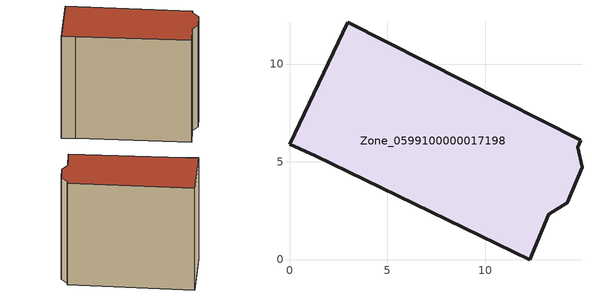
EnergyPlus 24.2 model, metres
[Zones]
Zone_0599100000017198
 floor ground (C_G): 0,5.9 2.97,12.13 14.88,6.09 14.74,5.75 14.96,4.72 14.2,2.91 13.26,2.31 12.28,0 1.31,5.31 z0
 wall outside (C_F): 2.97,12.13 0,5.9 1.31,5.31 12.28,0 13.26,2.31 14.2,2.91 14.96,4.72 14.74,5.75 14.88,6.09 2.97,12.13 z0:11.96
 roof outside (C_R): 14.74,5.75 14.88,6.09 2.97,12.13 0,5.9 1.31,5.31 12.28,0 13.26,2.31 14.2,2.91 14.96,4.72 z11.96
[BUILDING]
Pand.0599100000017198: North Axis=0; Terrain=City; Loads Convergence Tolerance Value=0.04; Temperature Convergence Tolerance Value=0.4; Solar Distribution=FullExterior; Maximum Number of Warmup Days=25; Minimum Number of Warmup Days=1
[Site:Location]
Rotterdam.The.Hague.AP_ZH_NLD Design_Conditions: Latitude=51.96; Longitude=4.45; Time Zone=1; Elevation=-4.5
[SITE:GROUNDTEMPERATURE:BUILDINGSURFACE]
18, 18, 18, 18, 18, 18, 18, 18, 18, 18, 18, 18
[MATERIAL] Thermal Absorptance=0.9; Solar Absorptance=0.7; Visible Absorptance=0.7
Name | Roughness | Thickness | Conductivity | Density | Specific Heat
G.TI.1946 | MediumSmooth | 0.15 | 1 | 540 | 1210
F.TI.1946 | Rough | 0.3 | 0.857143 | 1920 | 840
R.TI.1946 | MediumRough | 0.2 | 0.1 | 1500 | 1000
[CONSTRUCTION]
C_G: G.TI.1946
C_F: F.TI.1946
C_R: R.TI.1946
[ZONE]
Zone_0599100000017198: Type=1; Multiplier=1; Ceiling Height=Autocalculate; Volume=Autocalculate; Floor Area=autocalculate; Part of Total Floor Area=Yes
[ZONEINFILTRATION:DESIGNFLOWRATE]
Infil_Zone_0599100000017198: Zone or ZoneList or Space or SpaceList=Zone_0599100000017198; Schedule=AlwaysOn; Design Flow Rate Calculation Method=Flow/Area; Flow Rate per Floor Area=0.003; Constant Term Coefficient=1; Temperature Term Coefficient=0; Velocity Term Coefficient=0; Velocity Squared Term Coefficient=0
[HVACTEMPLATE:ZONE:IDEALLOADSAIRSYSTEM]
Zone_0599100000017198: Maximum Heating Supply Air Temperature=50; Minimum Cooling Supply Air Temperature=13; Maximum Heating Supply Air Humidity Ratio=0.0156; Minimum Cooling Supply Air Humidity Ratio=0.0077; Heating Limit=NoLimit; Cooling Limit=NoLimit; Dehumidification Control Type=ConstantSensibleHeatRatio; Cooling Sensible Heat Ratio=0.7; Dehumidification Setpoint=60; Humidification Control Type=None; Humidification Setpoint=30; Outdoor Air Method=None; Outdoor Air Flow Rate per Person=0.00944; Outdoor Air Flow Rate per Zone Floor Area=0; Outdoor Air Flow Rate per Zone=0; Demand Controlled Ventilation Type=None; Outdoor Air Economizer Type=NoEconomizer; Heat Recovery Type=None; Sensible Heat Recovery Effectiveness=0.7; Latent Heat Recovery Effectiveness=0.65
[ZONECONTROL:THERMOSTAT]
ThermostatControl_Zone_0599100000017198: Zone or ZoneList=Zone_0599100000017198; Control Type Schedule=DualSetpointControlType; Control 1=Thermostat_Zone_0599100000017198; Temperature Difference Between Cutout And Setpoint=0
[THERMOSTATSETPOINT:DUALSETPOINT]
Thermostat_Zone_0599100000017198: Heating Setpoint Temperature Schedule=HeatingSetpoint_Zone_0599100000017198; Cooling Setpoint Temperature Schedule=CoolingSetpoint_Zone_0599100000017198
[SCHEDULE:COMPACT]
HeatingSetpoint_Zone_0599100000017198: Through: 12/31, For: AllDays, Until: 24:00, 21
CoolingSetpoint_Zone_0599100000017198: Through: 12/31, For: AllDays, Until: 24:00, 24
DualSetpointControlType: Through: 12/31, For: AllDays, Until: 24:00, 4
AlwaysOn: Through: 12/31, For: AllDays, Until: 24:00, 1
